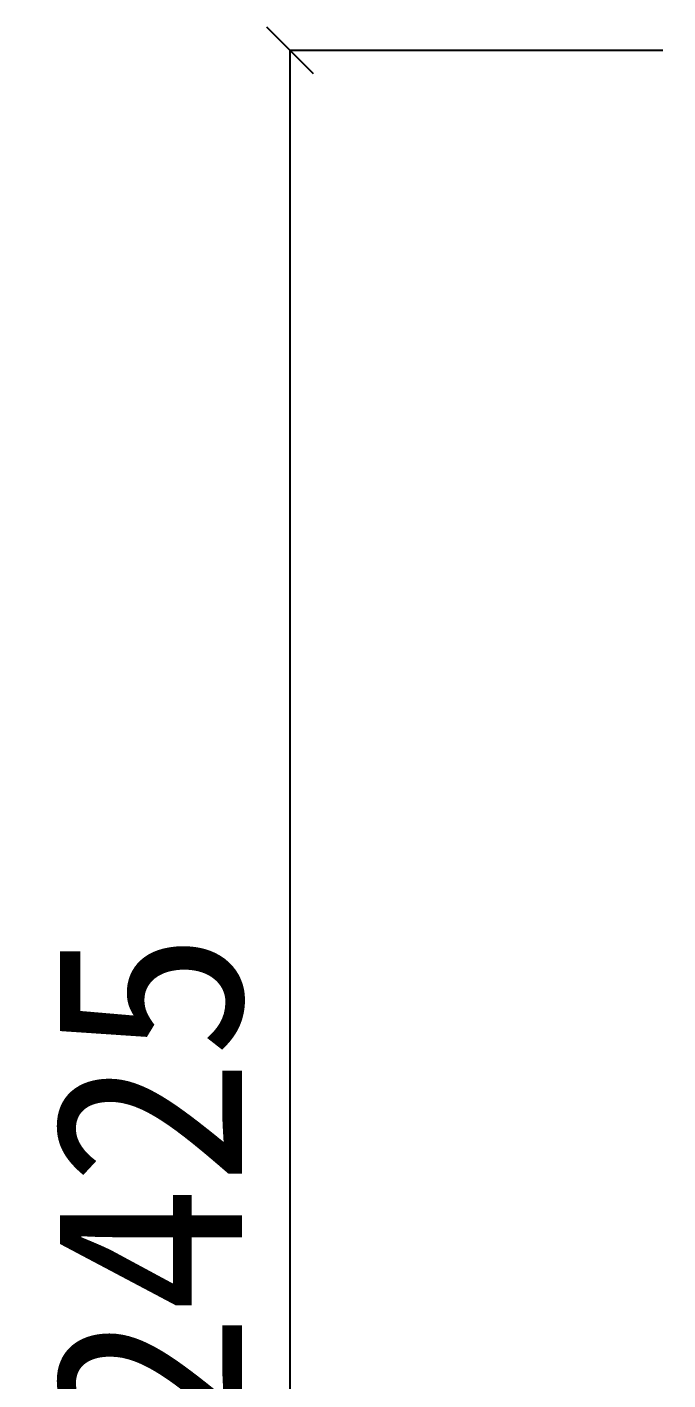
# Model space of a CAD drawing. Header units: millimetres. Extents: x 204800 to 233555, y -2285 to 8522.
# Drawn here: x 219032 to 219717, y 303 to 1748 of the extents above; entities that cross this region are included whole.
import ezdxf

# ---------------------------------------------------------------- set-up
doc = ezdxf.new("R2010")
doc.units = ezdxf.units.MM
doc.layers.add('DIM【标注】', color=66, linetype='Continuous')
doc.styles.add('ROMANS', font='romans.shx', dxfattribs={"bigfont": 'hztxt'})
doc.styles.add('宋体', font='SimSun.ttf', dxfattribs={"height": 200})
doc.dimstyles.new('模型空间1：40', dxfattribs={"dimscale": 50, "dimtxt": 1.4, "dimasz": 1, "dimexe": 0, "dimexo": 0.5, "dimgap": 1, "dimtad": 1, "dimdec": 0, "dimrnd": 5, "dimzin": 0, "dimdsep": 46, "dimtxsty": 'ROMANS', "dimblk": 'ARCHTICK', "dimcen": 0.09, "dimclrd": 1, "dimclre": 1, "dimclrt": 2, "dimadec": 0, "dimazin": 0, "dimtfac": 1, "dimtdec": 0, "dimtix": 1, "dimtmove": 2, "dimatfit": 3, "dimldrblk": 'ZHL-SOFT_JT', "dimfxl": 2, "dimfxlon": 1, "dimtolj": 1, "dimtzin": 0, "dimarcsym": 0})

# ---------------------------------------------------------------- blocks, each defined once
blk = doc.blocks.new('_OBLIQUE')
at = {"color": 0, "linetype": 'ByBlock'}
blk.add_line((-0.5, -0.5), (0.5, 0.5), dxfattribs=at)
blk = doc.blocks.new('*D81')
at = {"layer": 'DEFPOINTS', "color": 0, "ltscale": 6, "transparency": 16777216}
for p in [(219313.6, 1723), (219736.7, 1723), (219736.7, -702)]:
    blk.add_point(p, dxfattribs=at)
at = {"layer": 'DIM【标注】', "color": 251, "lineweight": -2, "ltscale": 6, "transparency": 16777216}
for p, q in [((219711.7, 1723), (219313.6, 1723)), ((219313.6, -702), (219313.6, 1723)), ((219711.7, -702), (219313.6, -702))]:
    blk.add_line(p, q, dxfattribs=at)
at = {"layer": 'DIM【标注】', "color": 251, "lineweight": -2, "ltscale": 6, "transparency": 16777216, "xscale": 50, "yscale": 50, "zscale": 50}
for p, rotation in [((219313.6, 1723), 90), ((219313.6, -702), 270)]:
    blk.add_blockref('_OBLIQUE', p, dxfattribs=dict(at, rotation=rotation))
at = {"layer": 'DIM【标注】', "color": 8, "ltscale": 6, "transparency": 16777216, "insert": (219163.6, 510.5), "char_height": 200, "attachment_point": 5, "rotation": 90, "style": '宋体'}
blk.add_mtext('\\A1;2425', dxfattribs=at)
blk = doc.blocks.new('ZHL-SOFT_JT')
for p, q in [((-0.94, 0.839), (-0.94, 0.839)), ((-0.94, 0.737), (-0.94, 0.737)), ((-0.94, 0.63647), (-0.94, 0.63647)), ((-0.867, 0.7737), (-0.867, 0.7737)), ((-0.867, 0.6758), (-0.867, 0.6758)), ((-0.867, 0.586942), (-0.867, 0.586942)), ((-0.787, 0.7022), (-0.787, 0.7022)), ((-0.787, 0.614), (-0.787, 0.614)), ((-0.787, 0.53266), (-0.787, 0.53266)), ((-0.7, 0.5526), (-0.7, 0.5526)), ((-0.7, 0.4797), (-0.7, 0.4797)), ((-0.629, 0.49), (-0.63, 0.49)), ((-0.552, 0.4299), (-0.552, 0.4299)), ((-0.472, 0.368), (-0.472, 0.368)), ((-0.3929, 0.3067), (-0.3929, 0.3067)), ((-0.31548, 0.24568), (-0.31548, 0.24568)), ((-0.23659, 0.184298), (-0.23659, 0.184298)), ((-0.31548, -0.24568), (-0.31548, -0.24568)), ((-0.23659, -0.184298), (-0.23659, -0.184298)), ((-0.787, -0.53266), (-0.787, -0.53266)), ((-0.7, -0.4797), (-0.7, -0.4797)), ((-0.7, -0.5526), (-0.7, -0.5526)), ((-0.629, -0.49), (-0.63, -0.49)), ((-0.552, -0.4299), (-0.552, -0.4299)), ((-0.472, -0.368), (-0.472, -0.368)), ((-0.3929, -0.3067), (-0.3929, -0.3067)), ((-0.94, -0.63647), (-0.94, -0.63647)), ((-0.94, -0.737), (-0.94, -0.737)), ((-0.94, -0.839), (-0.94, -0.839)), ((-0.867, -0.586942), (-0.867, -0.586942)), ((-0.867, -0.6758), (-0.867, -0.6758)), ((-0.867, -0.7737), (-0.867, -0.7737)), ((-0.787, -0.614), (-0.787, -0.614)), ((-0.787, -0.7022), (-0.787, -0.7022))]:
    blk.add_line(p, q)
blk.add_lwpolyline([(-1, 0), (0, 0), (-1, -1), (-1, -0.569), (0, 0), (-1, 0.569), (-1, 1), (0, 0)])

msp = doc.modelspace()

# ---------------------------------------------------------------- dimensions: what is measured, and where the dimension line sits
at = {"layer": 'DIM【标注】', "color": 4, "ltscale": 6}
dim = msp.add_linear_dim(base=(219313.6, 1723), p1=(219736.7, -702), p2=(219736.7, 1723), angle=90, dimstyle='模型空间1：40', override={"dimtxt": 3, "dimtxsty": '宋体', "dimblk": 'OBLIQUE', "dimclrd": 251, "dimclre": 251, "dimclrt": 8, "dimfxl": 10}, dxfattribs=at)
dim.commit()
dim.dimension.update_dxf_attribs({"geometry": '*D81', "text_midpoint": (219163.6, 510.5)})

doc.saveas('drawing.dxf')
